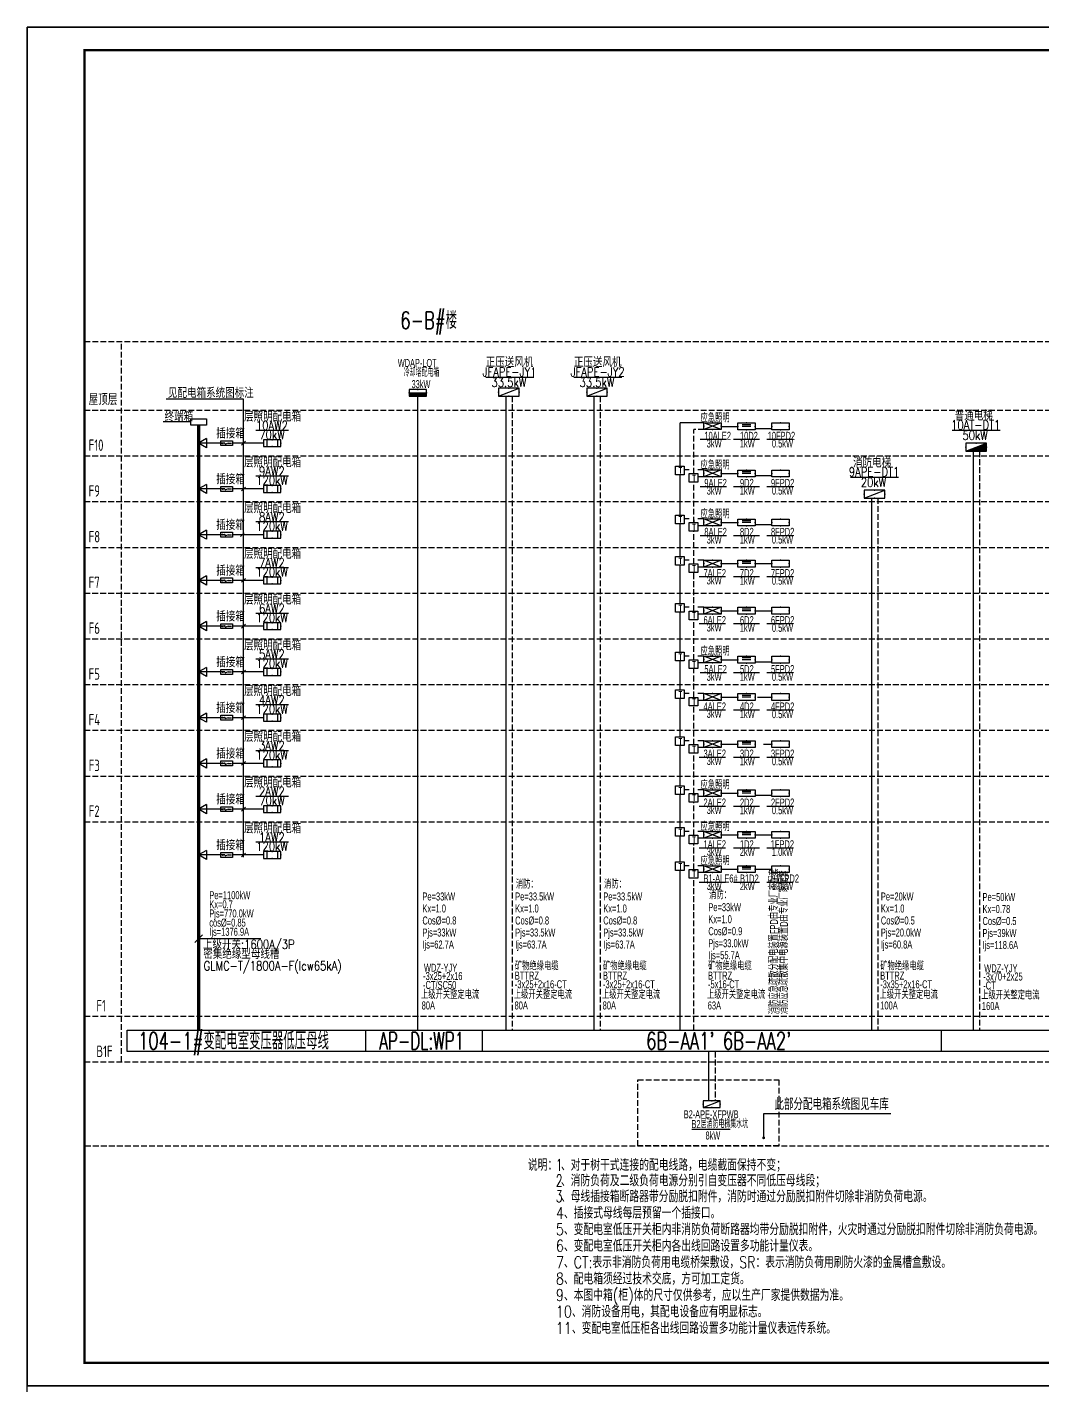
# Model space of a CAD drawing. Extents: x -127004 to 341119, y -13158 to 456864.
# Drawn here: x 27084 to 71481, y 246361 to 305761 of the extents above; entities that cross this region are included whole.
import ezdxf
from ezdxf.enums import TextEntityAlignment as Align

# ---------------------------------------------------------------- set-up
doc = ezdxf.new("R2010")
doc.units = 0
doc.header["$LTSCALE"] = 1000
doc.linetypes.add('DASH', pattern=[0.35, 0.25, -0.1])
doc.layers.get('0').update_dxf_attribs({"linetype": 'CONTINUOUS'})
for name, color, linetype in [('DIM-箱柜', 3, 'CONTINUOUS'), ('EL-SYSTEM', 4, 'CONTINUOUS'), ('ELEC-text', 7, 'CONTINUOUS'), ('EQUIP-箱柜', 3, 'CONTINUOUS'), ('SIG_TEXT', 7, 'CONTINUOUS'), ('TEL_TEXT', 3, 'CONTINUOUS'), ('TEL_TITLE', 7, 'CONTINUOUS'), ('WIRE-动力', 50, 'CONTINUOUS'), ('WIRE-照明', 1, 'CONTINUOUS'), ('内审意见修改', 2, 'CONTINUOUS')]:
    doc.layers.add(name, color=color, linetype=linetype)
doc.layers.add('内审要求修改2.10', color=6, linetype='CONTINUOUS', plot=False)
doc.styles.add('_COMPLEX', font='ros.shx', dxfattribs={"width": 0.6, "bigfont": 'jd.shx'})
doc.styles.add('_HZTXT', font='ROMANS2', dxfattribs={"width": 0.8, "bigfont": 'HZDF2'})
doc.styles.add('_TCH_LABEL', font='COMPLEX', dxfattribs={"bigfont": 'GBCBIG'})
doc.styles.add('_TEL_DIM', font='ROMANS2', dxfattribs={"width": 0.8, "height": 3.5, "bigfont": 'HZDF2'})
doc.styles.add('DQTU-1', font='gbenor.shx', dxfattribs={"width": 0.8, "bigfont": 'hztxt.shx'})
doc.styles.add('EL-STANDARD', font='ROMANS2', dxfattribs={"width": 0.7, "bigfont": 'HZDF2'})
doc.styles.add('JD', font='ros.shx', dxfattribs={"width": 0.8, "height": 600, "bigfont": 'hztxt.shx'})

# ---------------------------------------------------------------- blocks, each defined once
blk = doc.blocks.new('SADF AGF AERG AER GER')
at = {"layer": 'DIM-箱柜'}
blk.add_lwpolyline([(-462150, -1228514), (-378050, -1228514), (-378050, -1287914), (-462150, -1287914)], close=True, dxfattribs=at)
blk = doc.blocks.new('A$C6873132B')
at = {"layer": 'DIM-箱柜'}
blk.add_blockref('SADF AGF AERG AER GER', (378050, 1287914), dxfattribs=at)
blk = doc.blocks.new('A$C12F9105F')
at = {"layer": 'EQUIP-箱柜'}
for p, q in [((262, 180), (69, 180)), ((95, 138), (127, 222)), ((120, 138), (152, 222)), ((145, 138), (177, 222)), ((262, 180), (223, 219)), ((262, 180), (223, 141)), ((262, 180), (301, 219)), ((262, 180), (301, 141)), ((528, 180), (282, 83)), ((528, 180), (771, 180))]:
    blk.add_line(p, q, dxfattribs=at)
blk.add_lwpolyline([(0, 0), (0, 360), (840, 360), (840, 0)], close=True, dxfattribs=at)
blk = doc.blocks.new('$equip$00001428')
for p, q in [((0.75, 0.6), (-0.75, 0.6)), ((-0.75, 0.6), (-0.75, 0)), ((-0.75, 0), (0.75, 0)), ((-0.47, 0.6), (-0.47, 0)), ((0.47, 0.6), (0.47, 0)), ((0.75, 0), (0.75, 0.6))]:
    blk.add_line(p, q)
for p in [(-0.75, 0.3), (0, 0.6), (0, 0), (0.75, 0.3)]:
    blk.add_point(p)
at = {"style": '_TCH_LABEL', "flags": 9}
blk.add_attdef('A', (0, 0), '', height=0.00002, dxfattribs=at)
blk = doc.blocks.new('$equip$00001416')
for p, q in [((0.75, 0.6), (-0.75, 0.6)), ((-0.75, 0), (0.75, 0.6)), ((-0.75, 0.6), (-0.75, 0)), ((-0.75, 0), (0.75, 0)), ((0.75, 0), (0.75, 0.6))]:
    blk.add_line(p, q)
for p in [(-0.75, 0.3), (0, 0.6), (0, 0), (0.75, 0.3)]:
    blk.add_point(p)
at = {"style": '_TCH_LABEL', "flags": 9}
blk.add_attdef('A', (0, 0), '', height=0.00002, dxfattribs=at)
blk = doc.blocks.new('$equip$00001424')
for p, q in [((-0.75, 0), (0.75, 0.6)), ((-0.75, 0.6), (0.75, 0)), ((0.75, 0.6), (-0.75, 0.6)), ((-0.75, 0.6), (-0.75, 0)), ((-0.75, 0), (0.75, 0)), ((0.75, 0), (0.75, 0.6))]:
    blk.add_line(p, q)
for p in [(-0.75, 0.3), (0, 0.6), (0, 0), (0.75, 0.3)]:
    blk.add_point(p)
at = {"style": '_TCH_LABEL', "flags": 9}
blk.add_attdef('A', (0, 0), '', height=0.00002, dxfattribs=at)
blk = doc.blocks.new('$equip$00001426')
for p, q in [((0.75, 0.6), (-0.75, 0.6)), ((-0.75, 0.6), (-0.75, 0)), ((-0.75, 0), (0.75, 0)), ((-0.38, 0.45), (0.38, 0.45)), ((0.75, 0), (0.75, 0.6))]:
    blk.add_line(p, q)
at = {"linetype": 'DASH'}
blk.add_line((-0.38, 0.3), (0.38, 0.3), dxfattribs=at)
for p in [(-0.75, 0.3), (0, 0.6), (0, 0), (0.75, 0.3)]:
    blk.add_point(p)
at = {"style": '_TCH_LABEL', "flags": 9}
blk.add_attdef('A', (0, 0), '', height=0.00002, dxfattribs=at)
blk = doc.blocks.new('$equip$00001413')
for p, q in [((0.75, 0.6), (-0.75, 0.6)), ((-0.75, 0.6), (-0.75, 0)), ((-0.75, 0), (0.75, 0)), ((0.75, 0), (0.75, 0.6))]:
    blk.add_line(p, q)
for p in [(-0.75, 0.3), (0, 0.6), (0, 0), (0.75, 0.3)]:
    blk.add_point(p)
at = {"style": '_TCH_LABEL', "flags": 9}
blk.add_attdef('A', (0, 0), '', height=0.00002, dxfattribs=at)
blk = doc.blocks.new('A$C2D144AE6')
at = {"layer": 'EQUIP-箱柜'}
blk.add_lwpolyline([(0, 378), (378, 378), (378, 0), (0, 0)], close=True, dxfattribs=at)
at = {"layer": 'EQUIP-箱柜', "style": 'EL-STANDARD', "width": 0.7}
blk.add_text('T', height=262, dxfattribs=at).set_placement((138, 46))
blk = doc.blocks.new('*X4')
at = {"color": 0}
for p, q in [((-250, 33), (-183, 100)), ((-250, 68), (-218, 100)), ((-247, 0), (-147, 100)), ((-212, 0), (-112, 100)), ((-177, 0), (-77, 100)), ((-141, 0), (-41, 100)), ((-106, 0), (-6, 100)), ((-71, 0), (29, 100)), ((-35, 0), (65, 100)), ((0, 0), (100, 100)), ((35, 0), (135, 100)), ((71, 0), (171, 100)), ((106, 0), (206, 100)), ((141, 0), (241, 100)), ((177, 0), (250, 73)), ((212, 0), (250, 38)), ((247, 0), (250, 3))]:
    blk.add_line(p, q, dxfattribs=at)
blk = doc.blocks.new('$equip$00001414')
for p, q in [((0.75, 0.6), (-0.75, 0.6)), ((-0.75, 0.6), (-0.75, 0)), ((-0.75, 0.3), (0.75, 0.3)), ((-0.75, 0), (0.75, 0)), ((0.75, 0), (0.75, 0.6))]:
    blk.add_line(p, q)
at = {"const_width": 0.3}
blk.add_lwpolyline([(-0.75, 0.15), (0.75, 0.15)], dxfattribs=at)
for p in [(-0.75, 0.3), (0, 0.6), (0, 0), (0.75, 0.3)]:
    blk.add_point(p)
at = {"xscale": 0.00300000000061118, "yscale": 0.00300000000061118, "zscale": 0.00300000000061118}
blk.add_blockref('*X4', (0, 0), dxfattribs=at)
at = {"style": '_TCH_LABEL', "flags": 9}
blk.add_attdef('A', (0, 0), '', height=0.00002, dxfattribs=at)
blk = doc.blocks.new('*X33')
at = {"color": 0}
for p, q in [((-247, 0), (-246, 2)), ((-212, 0), (-187, 25)), ((-177, 0), (-128, 49)), ((-141, 0), (-69, 72)), ((-106, 0), (-10, 96)), ((-71, 0), (49, 120)), ((-35, 0), (108, 143)), ((0, 0), (167, 167)), ((35, 0), (226, 190)), ((71, 0), (250, 179)), ((106, 0), (250, 144)), ((141, 0), (250, 109)), ((177, 0), (250, 73)), ((212, 0), (250, 38)), ((247, 0), (250, 3))]:
    blk.add_line(p, q, dxfattribs=at)
blk = doc.blocks.new('$equip$00001425')
for p, q in [((-0.75, 0), (0.75, 0.6)), ((0.75, 0.6), (-0.75, 0.6)), ((-0.75, 0.6), (-0.75, 0)), ((-0.75, 0), (0.75, 0)), ((0.75, 0), (0.75, 0.6))]:
    blk.add_line(p, q)
for p in [(-0.75, 0.3), (0, 0.6), (0, 0), (0.75, 0.3)]:
    blk.add_point(p)
blk.add_solid([(-0.75, 0), (0.75, 0), (0.75, 0.6)])
at = {"xscale": 0.00300000000061118, "yscale": 0.00300000000061118, "zscale": 0.00300000000061118}
blk.add_blockref('*X33', (0, 0), dxfattribs=at)
at = {"style": '_TCH_LABEL', "flags": 9}
blk.add_attdef('A', (0, 0), '', height=0.00002, dxfattribs=at)

msp = doc.modelspace()

# ---------------------------------------------------------------- linework, layer by layer
at = {"color": 0}
for p, q in [((36540, 289497), (33159, 289497)), ((36540, 269480), (36540, 289497)), ((36458, 287490), (36622, 287654)), ((36458, 285490), (36622, 285654)), ((36410, 283490), (36574, 283654)), ((36458, 281490), (36622, 281654)), ((36458, 279490), (36622, 279654)), ((36458, 277490), (36622, 277654)), ((36458, 275490), (36622, 275654)), ((36458, 273490), (36622, 273654)), ((36458, 271490), (36622, 271654)), ((36458, 269490), (36622, 269654)), ((34416, 265743), (34744, 266071))]:
    msp.add_line(p, q, dxfattribs=at)
at = {"ltscale": 100}
msp.add_line((41879, 261912), (41879, 260972), dxfattribs=at)
msp.add_line((67036, 261912), (67036, 260972))
at = {"layer": 'DIM-箱柜'}
for p, q in [((59278, 257201), (59278, 258261)), ((59278, 258261), (64833, 258261))]:
    msp.add_line(p, q, dxfattribs=at)
at = {"layer": 'DIM-箱柜', "const_width": 60}
msp.add_lwpolyline([(59278, 257171, 1), (59278, 257231, 1)], format="xyb", close=True, dxfattribs=at)
at = {"layer": 'EL-SYSTEM'}
msp.add_line((44158, 261912), (44158, 289623), dxfattribs=at)
at = {"layer": 'ELEC-text', "color": 252, "linetype": 'DASH'}
for p, q in [((29584, 260519), (29584, 292019)), ((29587, 292019), (103192, 292019)), ((31200, 260519), (31200, 292019)), ((29581, 289019), (103192, 289019)), ((29581, 287019), (103192, 287019)), ((29581, 285019), (103192, 285019)), ((29584, 283019), (103192, 283019)), ((29581, 281019), (103192, 281019)), ((29581, 279019), (103192, 279019)), ((29581, 277019), (102944, 277019)), ((29582, 277019), (103192, 277019)), ((29584, 275019), (103192, 275019)), ((29584, 273019), (103192, 273019)), ((29587, 271019), (103192, 271019)), ((29584, 262519), (103684, 262519)), ((29584, 260519), (103192, 260519)), ((29610, 256857), (103192, 256857))]:
    msp.add_line(p, q, dxfattribs=at)
at = {"layer": 'ELEC-text'}
for p, q in [((47130, 290460), (49228, 290460)), ((50982, 290460), (53080, 290460)), ((37074, 288142), (38512, 288142)), ((67511, 288147), (69609, 288147)), ((37074, 286142), (38512, 286142)), ((63067, 286094), (65166, 286094)), ((37074, 284142), (38512, 284142)), ((37074, 282142), (38512, 282142)), ((37074, 280142), (38512, 280142)), ((37074, 278142), (38512, 278142)), ((37074, 276142), (38512, 276142)), ((37074, 274142), (38512, 274142)), ((37074, 272142), (38512, 272142)), ((37074, 270142), (38512, 270142)), ((46979, 261912), (46979, 260972))]:
    msp.add_line(p, q, dxfattribs=at)
msp.add_lwpolyline([(37292, 265907), (34580, 265907)], dxfattribs=at)
msp.add_lwpolyline([(31452, 261912), (102620, 261912), (102620, 260972), (31452, 260972)], close=True, dxfattribs=at)
at = {"layer": 'ELEC-text', "color": 252, "linetype": 'DASH'}
msp.add_lwpolyline([(53773, 259736), (59943, 259736), (59943, 256857), (53773, 256857)], close=True, dxfattribs=at)
at = {"layer": 'EQUIP-箱柜'}
for p, q in [((34927, 287772), (34580, 287572)), ((34927, 287372), (34580, 287572)), ((34927, 287772), (34927, 287372)), ((34927, 285772), (34580, 285572)), ((34927, 285772), (34927, 285372)), ((34927, 285372), (34580, 285572)), ((34927, 283772), (34580, 283572)), ((34927, 283372), (34580, 283572)), ((34927, 283772), (34927, 283372)), ((34927, 281772), (34580, 281572)), ((34927, 281372), (34580, 281572)), ((34927, 281772), (34927, 281372)), ((34927, 279772), (34580, 279572)), ((34927, 279372), (34580, 279572)), ((34927, 279772), (34927, 279372)), ((34927, 277772), (34580, 277572)), ((34927, 277372), (34580, 277572)), ((34927, 277772), (34927, 277372)), ((34927, 275772), (34580, 275572)), ((34927, 275772), (34927, 275372)), ((34927, 275372), (34580, 275572)), ((34927, 273772), (34580, 273572)), ((34927, 273372), (34580, 273572)), ((34927, 273772), (34927, 273372)), ((34927, 271772), (34580, 271572)), ((34927, 271372), (34580, 271572)), ((34927, 271772), (34927, 271372)), ((34927, 269772), (34580, 269572)), ((34927, 269772), (34927, 269372)), ((34927, 269372), (34580, 269572))]:
    msp.add_line(p, q, dxfattribs=at)
msp.add_lwpolyline([(34239, 288639), (34921, 288639), (34921, 288363), (34239, 288363)], close=True, dxfattribs=at)
at = {"layer": 'SIG_TEXT', "color": 0}
msp.add_line((34239, 288501), (33028, 288501), dxfattribs=at)
at = {"layer": 'SIG_TEXT', "const_width": 150}
for points in [[(34580, 267352), (34580, 288363)], [(34580, 261912), (34580, 267352)]]:
    msp.add_lwpolyline(points, dxfattribs=at)
at = {"layer": 'TEL_TEXT', "ltscale": 2}
for p, q in [((56509, 287743), (57657, 287743)), ((57955, 287743), (59103, 287743)), ((59422, 287743), (60570, 287743)), ((56509, 285684), (57657, 285684)), ((57955, 285684), (59103, 285684)), ((59422, 285684), (60570, 285684)), ((56509, 283543), (57657, 283543)), ((57955, 283543), (59103, 283543)), ((59422, 283543), (60570, 283543)), ((56464, 281743), (57612, 281743)), ((57955, 281743), (59103, 281743)), ((59422, 281743), (60570, 281743)), ((56464, 279684), (57612, 279684)), ((57955, 279684), (59103, 279684)), ((59422, 279684), (60570, 279684)), ((56509, 277543), (57657, 277543)), ((57955, 277543), (59103, 277543)), ((59422, 277543), (60570, 277543)), ((56464, 275910), (57612, 275910)), ((57955, 275910), (59103, 275910)), ((59422, 275910), (60570, 275910)), ((56464, 273851), (57612, 273851)), ((57955, 273851), (59103, 273851)), ((59422, 273851), (60570, 273851)), ((56464, 271710), (57612, 271710)), ((57955, 271710), (59103, 271710)), ((59422, 271710), (60570, 271710)), ((56464, 269885), (57612, 269885)), ((57955, 269885), (59103, 269885)), ((59422, 269885), (60570, 269885)), ((56464, 268388), (57612, 268388)), ((57955, 268388), (59103, 268388)), ((59422, 268388), (60570, 268388))]:
    msp.add_line(p, q, dxfattribs=at)
at = {"layer": 'TEL_TITLE'}
msp.add_lwpolyline([(27084, 246361), (111184, 246361), (111184, 305761), (27084, 305761)], close=True, dxfattribs=at)
at = {"layer": 'TEL_TITLE', "const_width": 100}
msp.add_lwpolyline([(29584, 247361), (110184, 247361), (110184, 304761), (29584, 304761)], close=True, dxfattribs=at)
at = {"layer": 'WIRE-动力'}
for p, q in [((35597, 287572), (34580, 287572)), ((37420, 287572), (36056, 287572)), ((35597, 285572), (34580, 285572)), ((37420, 285572), (36056, 285572)), ((35597, 283572), (34580, 283572)), ((37420, 283572), (36056, 283572)), ((35597, 281572), (34580, 281572)), ((37420, 281572), (36056, 281572)), ((35597, 279572), (34580, 279572)), ((37420, 279572), (36056, 279572)), ((35597, 277572), (34580, 277572)), ((37420, 277572), (36056, 277572)), ((35597, 275572), (34580, 275572)), ((37420, 275572), (36056, 275572)), ((35597, 273572), (34580, 273572)), ((37420, 273572), (36056, 273572)), ((35597, 271572), (34580, 271572)), ((37420, 271572), (36056, 271572)), ((35597, 269572), (34580, 269572)), ((37420, 269572), (36056, 269572))]:
    msp.add_line(p, q, dxfattribs=at)
at = {"layer": 'WIRE-照明', "linetype": 'Continuous'}
for p, q in [((48002, 289623), (48002, 261912)), ((51854, 289623), (51854, 261912)), ((55625, 286573), (55625, 288466)), ((56668, 288466), (55625, 288466)), ((57418, 288306), (58153, 288306)), ((58903, 288212), (59638, 288212)), ((68432, 287218), (68432, 261889)), ((56025, 286407), (55802, 286407)), ((56668, 286407), (56402, 286407)), ((55625, 284432), (55625, 286195)), ((57418, 286247), (58153, 286247)), ((58903, 286153), (59638, 286153)), ((63989, 285165), (63989, 261912)), ((55625, 282623), (55625, 284054)), ((56025, 284266), (55802, 284266)), ((56668, 284266), (56402, 284266)), ((57418, 284107), (58153, 284107)), ((58903, 284013), (59638, 284013)), ((55625, 280564), (55625, 282245)), ((56025, 282456), (55802, 282456)), ((56668, 282456), (56402, 282456)), ((57418, 282306), (58153, 282306)), ((58903, 282306), (59638, 282306)), ((56025, 280397), (55802, 280397)), ((56668, 280397), (56402, 280397)), ((55625, 278432), (55625, 280186)), ((57418, 280247), (58153, 280247)), ((58903, 280247), (59638, 280247)), ((55625, 276790), (55625, 278054)), ((56025, 278266), (55802, 278266)), ((56668, 278266), (56402, 278266)), ((57418, 278107), (58153, 278107)), ((58903, 278013), (59638, 278013)), ((55625, 274731), (55625, 276412)), ((56025, 276623), (55802, 276623)), ((56668, 276623), (56402, 276623)), ((57418, 276473), (58153, 276473)), ((59010, 276473), (59638, 276473)), ((56025, 274565), (55802, 274565)), ((56668, 274565), (56402, 274565)), ((55625, 272590), (55625, 274353)), ((57418, 274415), (58153, 274415)), ((59270, 274415), (59638, 274415)), ((55625, 270765), (55625, 272212)), ((56025, 272424), (55802, 272424)), ((56668, 272424), (56402, 272424)), ((57418, 272274), (58153, 272274)), ((58903, 272180), (59638, 272180)), ((55625, 269269), (55625, 270387)), ((56025, 270598), (55802, 270598)), ((56668, 270598), (56402, 270598)), ((57418, 270448), (58153, 270448)), ((58903, 270448), (59638, 270448)), ((56025, 269102), (55802, 269102)), ((56668, 269102), (56402, 269102)), ((55625, 261912), (55625, 268891)), ((57418, 268952), (58153, 268952)), ((58903, 268952), (59638, 268952)), ((56865, 260972), (56865, 258824))]:
    msp.add_line(p, q, dxfattribs=at)
at = {"layer": 'WIRE-照明', "color": 6, "linetype": 'DASH'}
for p, q in [((48286, 289623), (48286, 261912)), ((52138, 289623), (52138, 261912)), ((56231, 286245), (56231, 288166)), ((56668, 288166), (56231, 288166)), ((68717, 287218), (68717, 261889)), ((56231, 284104), (56231, 285867)), ((56668, 286107), (56402, 286107)), ((64273, 285165), (64273, 261912)), ((56231, 284229), (56231, 284126)), ((56668, 283966), (56402, 283966)), ((56231, 282294), (56231, 283726)), ((56668, 282156), (56402, 282156)), ((56231, 280235), (56231, 281916)), ((56231, 278104), (56231, 279857)), ((56668, 280097), (56402, 280097)), ((56231, 276461), (56231, 277726)), ((56668, 277966), (56402, 277966)), ((56668, 276323), (56402, 276323)), ((56231, 274402), (56231, 276083)), ((56231, 272262), (56231, 274024)), ((56668, 274265), (56402, 274265)), ((56668, 272124), (56402, 272124)), ((56231, 270436), (56231, 271884)), ((56668, 270298), (56402, 270298)), ((56231, 268940), (56231, 270058)), ((56231, 261912), (56231, 268562)), ((56668, 268802), (56402, 268802)), ((57158, 260972), (57158, 258824))]:
    msp.add_line(p, q, dxfattribs=at)
at = {"layer": '内审意见修改', "color": 2}
msp.add_line((56134, 257581), (57817, 257581), dxfattribs=at)

# ---------------------------------------------------------------- block references
at = {"layer": 'DIM-箱柜'}
msp.add_blockref('SADF AGF AERG AER GER', (489234, 1534275), dxfattribs=at)
at = {"layer": 'EQUIP-箱柜'}
for name, p, xscale, yscale, zscale in [('$equip$00001414', (44158, 289623), 500, 500, 500), ('$equip$00001416', (48140, 289623), 600, 600, 600), ('$equip$00001416', (51992, 289623), 600, 600, 600), ('$equip$00001424', (57043, 288166), -500, 500, 500), ('$equip$00001426', (58528, 288156), -500, 500, 500), ('$equip$00001413', (60013, 288156), -500, 500, 500), ('A$C12F9105F', (35556, 287465), 0.5952380951493979, 0.5952380951493979, 0.5952380951493979), ('$equip$00001428', (37795, 287422), 500, 500, 500), ('$equip$00001425', (68571, 287218), 600, 600, 600), ('$equip$00001424', (57043, 286107), -500, 500, 500), ('$equip$00001426', (58528, 286097), -500, 500, 500), ('$equip$00001413', (60013, 286097), -500, 500, 500), ('$equip$00001428', (37795, 285422), 500, 500, 500), ('A$C12F9105F', (35556, 285465), 0.5952380951493979, 0.5952380951493979, 0.5952380951493979), ('$equip$00001416', (64127, 285165), 600, 600, 600), ('$equip$00001424', (57043, 283966), -500, 500, 500), ('$equip$00001426', (58528, 283957), -500, 500, 500), ('$equip$00001413', (60013, 283957), -500, 500, 500), ('A$C12F9105F', (35556, 283465), 0.5952380951493979, 0.5952380951493979, 0.5952380951493979), ('$equip$00001428', (37795, 283422), 500, 500, 500), ('$equip$00001424', (57043, 282156), -500, 500, 500), ('$equip$00001426', (58528, 282156), -500, 500, 500), ('$equip$00001413', (60013, 282156), -500, 500, 500), ('A$C12F9105F', (35556, 281465), 0.5952380951493979, 0.5952380951493979, 0.5952380951493979), ('$equip$00001428', (37795, 281422), 500, 500, 500), ('$equip$00001424', (57043, 280097), -500, 500, 500), ('$equip$00001426', (58528, 280097), -500, 500, 500), ('$equip$00001413', (60013, 280097), -500, 500, 500), ('A$C12F9105F', (35556, 279465), 0.5952380951493979, 0.5952380951493979, 0.5952380951493979), ('$equip$00001428', (37795, 279422), 500, 500, 500), ('$equip$00001424', (57043, 277966), -500, 500, 500), ('$equip$00001426', (58528, 277957), -500, 500, 500), ('$equip$00001413', (60013, 277957), -500, 500, 500), ('A$C12F9105F', (35556, 277465), 0.5952380951493979, 0.5952380951493979, 0.5952380951493979), ('$equip$00001428', (37795, 277422), 500, 500, 500), ('$equip$00001424', (57043, 276323), -500, 500, 500), ('$equip$00001426', (58528, 276323), -500, 500, 500), ('$equip$00001413', (60013, 276323), -500, 500, 500), ('A$C12F9105F', (35556, 275465), 0.5952380951493979, 0.5952380951493979, 0.5952380951493979), ('$equip$00001428', (37795, 275422), 500, 500, 500), ('$equip$00001424', (57043, 274265), -500, 500, 500), ('$equip$00001426', (58528, 274265), -500, 500, 500), ('$equip$00001413', (60013, 274265), -500, 500, 500), ('A$C12F9105F', (35556, 273465), 0.5952380951493979, 0.5952380951493979, 0.5952380951493979), ('$equip$00001428', (37795, 273422), 500, 500, 500), ('$equip$00001424', (57043, 272124), -500, 500, 500), ('$equip$00001426', (58528, 272124), -500, 500, 500), ('$equip$00001413', (60013, 272124), -500, 500, 500), ('A$C12F9105F', (35556, 271465), 0.5952380951493979, 0.5952380951493979, 0.5952380951493979), ('$equip$00001428', (37795, 271422), 500, 500, 500), ('$equip$00001424', (57043, 270298), -500, 500, 500), ('$equip$00001426', (58528, 270298), -500, 500, 500), ('$equip$00001413', (60013, 270298), -500, 500, 500), ('A$C12F9105F', (35556, 269465), 0.5952380951493979, 0.5952380951493979, 0.5952380951493979), ('$equip$00001428', (37795, 269422), 500, 500, 500), ('$equip$00001424', (57043, 268802), -500, 500, 500), ('$equip$00001426', (58528, 268802), -500, 500, 500), ('$equip$00001413', (60013, 268802), -500, 500, 500), ('$equip$00001416', (57007, 258524), 500, 500, 500)]:
    msp.add_blockref(name, p, dxfattribs=dict(at, xscale=xscale, yscale=yscale, zscale=zscale))
for p in [(55425, 286195), (56025, 285867), (55425, 284054), (56025, 283726), (55425, 282245), (56025, 281916), (55425, 280186), (56025, 279857), (55425, 278054), (56025, 277726), (55425, 276412), (56025, 276083), (55425, 274353), (56025, 274024), (55425, 272212), (56025, 271884), (55425, 270387), (56025, 270058), (55425, 268891), (56025, 268562)]:
    msp.add_blockref('A$C2D144AE6', p, dxfattribs=at)
at = {"layer": '内审要求修改2.10'}
for p in [(111184, 246361), (111184, 186961)]:
    msp.add_blockref('A$C6873132B', p, dxfattribs=at)

# ---------------------------------------------------------------- texts
at = {"ltscale": 100, "style": 'EL-STANDARD'}
for s, width, p in [('6-B#楼', 0.7, (43396, 292571)), ('104-1#变配电室变压器低压母线', 0.7, (31930, 261068)), ('AP-DL:WP1', 0.65, (42473, 261068)), ("6B-AA1' 6B-AA2' ", 0.7, (54139, 261068))]:
    msp.add_text(s, height=750, dxfattribs=dict(at, width=width)).set_placement(p)
at = {"layer": 'DIM-箱柜', "color": 7, "style": '_TEL_DIM', "width": 0.8}
msp.add_text('此部分配电箱系统图见车库', height=520.87, dxfattribs=at).set_placement((59748, 258418))
at = {"layer": 'ELEC-text', "style": '_HZTXT', "width": 0.8}
for s, p in [('正压送风机', (48169, 291098)), ('正压送风机', (52021, 291098)), ('JFAPE-JY1', (48168, 290687)), ('JFAPE-JY2', (52020, 290687)), ('33.5kW', (48141, 290230)), ('33.5kW', (51993, 290230)), ('层照明配电箱', (37814, 288721)), ('普通电梯', (68461, 288763)), ('10AW2 ', (37891, 288347)), ('10AT-DT1', (68549, 288374)), ('50kW', (68522, 287916)), ('层照明配电箱', (37814, 286721)), ('消防电梯', (64018, 286710)), ('9AW2 ', (37891, 286347)), ('9APE-DT1', (64105, 286321)), ('20kW', (64079, 285863)), ('层照明配电箱', (37814, 284721)), ('8AW2 ', (37891, 284347)), ('层照明配电箱', (37814, 282721)), ('7AW2 ', (37891, 282347)), ('层照明配电箱', (37814, 280721)), ('6AW2 ', (37891, 280347)), ('层照明配电箱', (37814, 278721)), ('5AW2 ', (37891, 278347)), ('层照明配电箱', (37814, 276721)), ('4AW2 ', (37891, 276347)), ('层照明配电箱', (37814, 274721)), ('3AW2 ', (37891, 274347)), ('层照明配电箱', (37814, 272721)), ('2AW2 ', (37891, 272347)), ('层照明配电箱', (37814, 270721)), ('1AW2 ', (37891, 270347))]:
    msp.add_text(s, height=400, dxfattribs=at).set_placement(p, align=Align.MIDDLE_CENTER)
at = {"layer": 'ELEC-text', "width": 0.8}
for s, height, style, p in [('见配电箱系统图标注', 400, '_HZTXT', (33241, 289555)), ('屋顶层', 500, 'DQTU-1', (29771, 289235)), ('终端箱', 400, '_HZTXT', (33091, 288522)), ('插接箱', 400, '_HZTXT', (35351, 287783)), ('F10', 500, 'DQTU-1', (29771, 287235)), ('F9', 500, 'DQTU-1', (29771, 285235)), ('插接箱', 400, '_HZTXT', (35351, 285783)), ('插接箱', 400, '_HZTXT', (35351, 283783)), ('F8', 500, 'DQTU-1', (29771, 283235)), ('插接箱', 400, '_HZTXT', (35351, 281783)), ('F7', 500, 'DQTU-1', (29771, 281235)), ('插接箱', 400, '_HZTXT', (35351, 279783)), ('F6', 500, 'DQTU-1', (29774, 279235)), ('插接箱', 400, '_HZTXT', (35351, 277783)), ('F5', 500, 'DQTU-1', (29771, 277235)), ('插接箱', 400, '_HZTXT', (35351, 275783)), ('F4', 500, 'DQTU-1', (29771, 275235)), ('插接箱', 400, '_HZTXT', (35351, 273783)), ('F3', 500, 'DQTU-1', (29774, 273235)), ('插接箱', 400, '_HZTXT', (35351, 271783)), ('F2', 500, 'DQTU-1', (29774, 271235)), ('插接箱', 400, '_HZTXT', (35351, 269783)), ('上级开关:1600A/3P', 400, '_HZTXT', (34767, 265460)), ('密集绝缘型母线槽', 400, '_HZTXT', (34783, 265026)), ('GLMC-T/1800A-F(Icw65kA)', 400, '_HZTXT', (34799, 264524)), ('F1', 500, 'DQTU-1', (30109, 262730)), ('B1F', 500, 'DQTU-1', (30112, 260735))]:
    msp.add_text(s, height=height, dxfattribs=dict(at, style=style)).set_placement(p)
at = {"layer": 'TEL_TEXT', "color": 7, "style": 'JD', "width": 0.55}
msp.add_text('WDAP-LQT', height=350, dxfattribs=at).set_placement((44134, 291081), align=Align.MIDDLE_CENTER)
for s, p in [('冷却塔配电箱', (43544, 290481)), ('33kW', (43887, 289980))]:
    msp.add_text(s, height=350, dxfattribs=at).set_placement(p)
at = {"layer": 'TEL_TEXT', "ltscale": 2, "style": '_COMPLEX', "width": 0.7}
for s, p in [('应急照明', (56517, 288492)), ('10ALE2', (56685, 287720)), ('3kW', (56788, 287385)), ('1kW', (58235, 287385)), ('10D2', (58242, 287720)), ('10FPD2', (59452, 287720)), ('0.5kW', (59638, 287385)), ('应急照明', (56517, 286433)), ('9ALE2', (56685, 285661)), ('9D2', (58242, 285661)), ('9FPD2', (59598, 285661)), ('3kW', (56788, 285326)), ('1kW', (58235, 285326)), ('0.5kW', (59638, 285326)), ('应急照明', (56517, 284292)), ('8ALE2', (56685, 283521)), ('3kW', (56788, 283185)), ('8D2', (58242, 283521)), ('1kW', (58235, 283185)), ('8FPD2', (59598, 283521)), ('0.5kW', (59638, 283185)), ('7ALE2', (56648, 281720)), ('3kW', (56788, 281399)), ('7D2', (58242, 281720)), ('1kW', (58235, 281385)), ('7FPD2', (59598, 281720)), ('0.5kW', (59638, 281385)), ('6ALE2', (56648, 279661)), ('6D2', (58242, 279661)), ('6FPD2', (59598, 279661)), ('3kW', (56788, 279340)), ('1kW', (58235, 279326)), ('0.5kW', (59638, 279326)), ('应急照明', (56517, 278292)), ('5ALE2', (56685, 277521)), ('3kW', (56788, 277185)), ('5D2', (58242, 277521)), ('1kW', (58235, 277185)), ('5FPD2', (59598, 277521)), ('0.5kW', (59638, 277185)), ('4ALE2', (56648, 275887)), ('4D2', (58242, 275887)), ('4FPD2', (59598, 275887)), ('3kW', (56788, 275566)), ('1kW', (58235, 275552)), ('0.5kW', (59638, 275552)), ('3ALE2', (56648, 273828)), ('3kW', (56788, 273507)), ('3D2', (58242, 273828)), ('1kW', (58235, 273493)), ('3FPD2', (59598, 273828)), ('0.5kW', (59638, 273493)), ('应急照明', (56517, 272450)), ('2ALE2', (56648, 271688)), ('3kW', (56788, 271366)), ('2D2', (58242, 271688)), ('1kW', (58235, 271352)), ('2FPD2', (59598, 271688)), ('0.5kW', (59638, 271352)), ('应急照明', (56517, 270625)), ('1ALE2', (56648, 269862)), ('3kW', (56788, 269541)), ('2kW', (58235, 269527)), ('1D2', (58242, 269862)), ('1FPD2', (59585, 269862)), ('1.0kW', (59638, 269527)), ('应急照明', (56517, 269129)), ('B1-ALE6#', (56648, 268366)), ('B1D2', (58242, 268366)), ('B1FPD2', (59585, 268366)), ('Pe=33kW', (44361, 267580)), ('Pe=33.5kW', (48415, 267580)), ('Pe=33.5kW', (52267, 267580)), ('3kW', (56788, 268045)), ('2kW', (58235, 268031)), ('1.0kW', (59638, 268031)), ('Pe=20kW', (64401, 267580)), ('Pe=50kW', (68845, 267557)), ('Kx=0.7 ', (35045, 267237)), ('Kx=1.0', (44361, 267055)), ('Kx=1.0', (48415, 267055)), ('Kx=1.0', (52267, 267055)), ('Kx=1.0', (64401, 267055)), ('Kx=0.78', (68845, 267032)), ('cos%%C=0.85', (35045, 266437)), ('Pjs=770.0kW', (35045, 266837)), ('Cos%%C=0.8', (44361, 266530)), ('Cos%%C=0.8', (48415, 266530)), ('Cos%%C=0.8', (52267, 266530)), ('Kx=1.0', (56859, 266587)), ('Cos%%C=0.5', (64401, 266530)), ('Cos%%C=0.5', (68845, 266507)), ('Ijs=1376.9A', (35045, 266037)), ('Pjs=33kW', (44361, 266005)), ('Pjs=33.5kW', (48415, 266005)), ('Pjs=33.5kW', (52267, 266005)), ('Cos%%C=0.9', (56859, 266062)), ('Pjs=20.0kW', (64401, 266005)), ('Pjs=39kW', (68845, 265982)), ('Ijs=62.7A', (44361, 265480)), ('Ijs=63.7A', (48415, 265480)), ('Ijs=63.7A', (52267, 265480)), ('Pjs=33.0kW', (56859, 265537)), ('Ijs=60.8A', (64401, 265480)), ('Ijs=118.6A', (68845, 265457)), ('Ijs=55.7A', (56859, 265012)), ('-3x25+2x16', (44391, 264104)), ('WDZ-YJY', (44428, 264464)), ('-3x70+2x25', (68880, 264081)), ('WDZ-YJY', (68917, 264442)), ('-CT/SC50', (44386, 263711)), ('-CT', (68875, 263689)), ('上级开关整定电流', (44297, 263281)), ('80A', (44329, 262815)), ('上级开关整定电流', (48356, 263281)), ('80A', (48388, 262815)), ('上级开关整定电流', (52208, 263281)), ('80A', (52240, 262815)), ('上级开关整定电流', (64342, 263281)), ('100A', (64374, 262815)), ('上级开关整定电流', (68786, 263258)), ('160A', (68818, 262792))]:
    msp.add_text(s, height=350, dxfattribs=at).set_placement(p)
at = {"layer": 'TEL_TEXT', "color": 230, "ltscale": 2, "style": '_COMPLEX', "width": 0.7}
for s, p in [('消防：', (48446, 268108)), ('消防：', (52298, 268108)), ('消防：', (56891, 267641)), ('矿物绝缘电缆', (48400, 264534)), ('矿物绝缘电缆', (52252, 264534)), ('矿物绝缘电缆', (64372, 264534)), ('BTTRZ', (48400, 264121)), ('BTTRZ', (52252, 264121)), ('BTTRZ', (64372, 264121)), ('-3x25+2x16-CT', (48400, 263742)), ('-3x25+2x16-CT', (52252, 263742)), ('-3x35+2x16-CT', (64372, 263742))]:
    msp.add_text(s, height=350, dxfattribs=at).set_placement(p)
at = {"layer": 'TEL_TEXT', "ltscale": 2, "style": '_COMPLEX', "width": 0.7}
for s, p in [('消防应急疏散分配电装置FPD由专业厂家配套', (59905, 262607, 0)), ('消防应急疏散集中电源装置D由专业厂家配套', (60338, 262607, 0))]:
    msp.add_text(s, height=350, rotation=90, dxfattribs=at).set_placement(p)
at = {"layer": 'TEL_TEXT', "style": '_TEL_DIM'}
for s, height, width, p in [('说明：', 509, 0.8, (48973, 255764)), ('1', 513, 0.64, (50197, 255764)), ('、对于树干式连接的配电线路，电缆截面保持不变；', 508.96, 0.8, (50416, 255764)), ('2', 513, 0.64, (50197, 255082)), ('3', 513, 0.64, (50197, 254388)), ('、母线插接箱断路器带分励脱扣附件，消防时通过分励脱扣附件切除非消防负荷电源。', 508.96, 0.8, (50416, 254388)), ('4、插接式母线每层预留一个插接口。', 508.96, 0.8, (50197, 253669)), ('5、变配电室低压开关柜内非消防负荷断路器均带分励脱扣附件，火灾时通过分励脱扣附件切除非消防负荷电源。', 508.96, 0.8, (50197, 252949)), ('6、变配电室低压开关柜内各出线回路设置多功能计量仪表。', 508.96, 0.8, (50197, 252230)), ('7、CT:表示非消防负荷用电缆桥架敷设，SR：表示消防负荷用刷防火漆的金属槽盒敷设。', 508.96, 0.8, (50197, 251510)), ('8、配电箱须经过技术交底，方可加工定货。', 508.96, 0.8, (50197, 250791)), ('9、本图中箱(柜)体的尺寸仅供参考，应以生产厂家提供数据为准。', 508.96, 0.8, (50197, 250072)), ('10、消防设备用电，其配电设备应有明显标志。', 508.96, 0.8, (50197, 249352))]:
    msp.add_text(s, height=height, dxfattribs=dict(at, width=width)).set_placement(p)
at = {"layer": 'TEL_TEXT', "color": 6, "style": '_TEL_DIM', "width": 0.8}
msp.add_text('、消防负荷及二级负荷电源分别引自变压器不同低压母线段；', height=508.96, dxfattribs=at).set_placement((50416, 255082))
at = {"layer": '内审意见修改', "style": '_HZTXT', "width": 0.8}
for s, p in [('70kW', (37788, 287945)), ('120kW', (37788, 285945)), ('120kW', (37788, 283945)), ('120kW', (37788, 281945)), ('120kW', (37788, 279945)), ('120kW', (37788, 277945)), ('120kW', (37788, 275945)), ('120kW', (37788, 273945)), ('70kW', (37788, 271945)), ('120kW', (37788, 269945))]:
    msp.add_text(s, height=400, dxfattribs=at).set_placement(p, align=Align.MIDDLE_CENTER)
at = {"layer": '内审意见修改', "ltscale": 2, "style": '_COMPLEX', "width": 0.7}
for s, p in [('Pe=1100kW', (35045, 267637)), ('Pe=33kW', (56859, 267112)), ('上级开关整定电流', (56800, 263281)), ('63A', (56832, 262815))]:
    msp.add_text(s, height=350, dxfattribs=at).set_placement(p)
at = {"layer": '内审意见修改', "color": 230, "ltscale": 2, "style": '_COMPLEX', "width": 0.7}
for s, p in [('矿物绝缘电缆', (56844, 264534)), ('BTTRZ', (56844, 264121)), ('-5x16-CT', (56844, 263742))]:
    msp.add_text(s, height=350, dxfattribs=at).set_placement(p)
at = {"layer": '内审意见修改', "color": 2, "style": 'JD', "width": 0.55}
msp.add_text('B2-APE-XFPWB', height=350, dxfattribs=at).set_placement((56983, 258231), align=Align.MIDDLE_CENTER)
for s, p in [('B2层消防电梯集水坑', (56125, 257631)), ('8kW', (56736, 257130))]:
    msp.add_text(s, height=350, dxfattribs=at).set_placement(p)
at = {"layer": '内审意见修改', "style": '_TEL_DIM', "width": 0.8}
msp.add_text('11、变配电室低压柜各出线回路设置多功能计量仪表远传系统。', height=508.96, dxfattribs=at).set_placement((50197, 248633))

doc.saveas('drawing.dxf')
